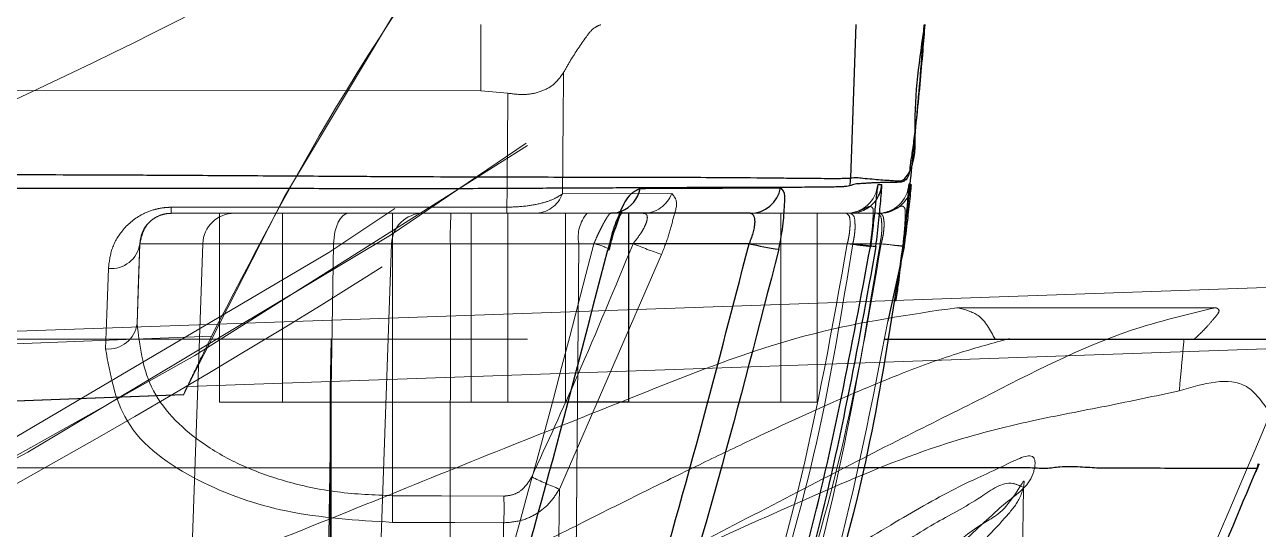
# Model space of a CAD drawing. Header units: millimetres. Extents: x 126 to 938, y 244 to 707.
# Drawn here: x 790.381 to 791.362, y 555.936 to 556.337 of the extents above; entities that cross this region are included whole.
import ezdxf

# ---------------------------------------------------------------- set-up
doc = ezdxf.new("R2010")
doc.units = ezdxf.units.MM
doc.linetypes.add('HIDDEN', pattern=[1.905, 1.27, -0.635])

msp = doc.modelspace()

# ---------------------------------------------------------------- linework, layer by layer
at = {"color": 7, "linetype": 'HIDDEN', "lineweight": 18}
for p, q in [((790.74391, 556.28467), (790.74391, 556.33726)), ((790.76532, 556.28268), (790.74391, 556.28467)), ((790.89555, 556.20304), (790.80873, 556.20274)), ((790.67371, 556.18725), (790.49785, 556.18725)), ((790.49785, 556.18725), (790.76457, 556.18725)), ((790.5362, 556.18725), (790.5362, 556.03725)), ((790.81121, 556.18725), (790.5362, 556.18725)), ((790.5362, 556.18725), (790.81121, 556.18725)), ((790.63891, 556.18725), (790.54785, 556.18725)), ((790.54785, 556.18725), (790.72011, 556.18725)), ((790.58621, 556.18725), (790.58621, 556.03725)), ((790.8612, 556.18725), (790.58621, 556.18725)), ((790.58621, 556.18725), (790.8612, 556.18725)), ((790.84707, 556.18725), (790.63891, 556.18725)), ((790.87295, 556.18725), (790.67371, 556.18725)), ((790.67371, 556.18725), (790.67371, 556.16313)), ((790.8282, 556.18725), (790.69785, 556.18725)), ((790.69785, 556.18725), (790.8282, 556.18725)), ((790.8282, 556.18725), (790.69785, 556.18725)), ((790.69785, 556.18725), (790.8282, 556.18725)), ((790.72011, 556.18725), (790.95779, 556.18725)), ((790.7362, 556.18725), (790.7362, 556.03725)), ((791.01121, 556.18725), (790.7362, 556.18725)), ((790.7362, 556.18725), (791.01121, 556.18725)), ((790.7362, 556.18725), (790.7362, 556.03725)), ((790.98214, 556.18725), (790.73725, 556.18725)), ((790.78662, 556.18725), (790.76457, 556.18725)), ((790.76526, 556.18725), (790.76526, 556.03725)), ((790.76526, 556.18725), (791.01017, 556.18725)), ((790.78662, 556.18725), (790.87295, 556.18725)), ((790.81121, 556.18725), (790.81121, 556.03725)), ((791.03431, 556.18725), (790.8282, 556.18725)), ((790.8282, 556.18725), (791.03756, 556.18725)), ((791.05904, 556.18725), (790.8282, 556.18725)), ((790.8282, 556.18725), (791.06107, 556.18725)), ((790.98214, 556.18725), (790.98214, 556.03725)), ((791.01121, 556.18725), (791.01121, 556.03725)), ((791.01121, 556.03725), (791.01121, 556.18725)), ((791.03756, 556.18725), (791.03431, 556.18725)), ((791.06107, 556.18725), (791.05904, 556.18725)), ((790.47065, 556.09969), (790.47287, 556.16313)), ((790.47287, 556.16313), (790.67371, 556.16313)), ((790.52286, 556.16313), (790.49399, 555.33638)), ((790.52286, 556.16313), (790.62686, 556.16313)), ((790.7196, 556.16313), (790.52286, 556.16313)), ((790.61524, 555.4727), (790.62686, 556.16313)), ((790.62686, 556.16313), (790.83363, 556.16313)), ((790.67287, 556.16313), (790.64399, 555.33638)), ((790.67287, 556.16313), (790.6443, 555.34526)), ((790.67287, 556.16313), (790.82172, 556.16313)), ((790.82172, 556.16313), (790.67287, 556.16313)), ((790.67287, 556.16313), (790.82172, 556.16313)), ((790.82172, 556.16313), (790.67287, 556.16313)), ((790.67371, 555.96277), (790.67371, 556.16313)), ((790.67371, 556.16313), (790.86486, 556.16313)), ((790.71929, 555.728), (790.7196, 556.16313)), ((790.8612, 556.16313), (790.7196, 556.16313)), ((790.81507, 555.4267), (790.82172, 556.16313)), ((790.81519, 555.44043), (790.82172, 556.16313)), ((790.81548, 555.47208), (790.82172, 556.16313)), ((790.81556, 555.48093), (790.82172, 556.16313)), ((790.82172, 556.16313), (791.03506, 556.16313)), ((791.03942, 556.16313), (790.82172, 556.16313)), ((790.82172, 556.16313), (791.06105, 556.16313)), ((791.06202, 556.16313), (790.82172, 556.16313)), ((790.80626, 555.96811), (790.88743, 556.15461)), ((788.24683, 556.01923), (791.95485, 556.14896)), ((791.12279, 556.11225), (791.12195, 556.11225)), ((791.32761, 556.11225), (791.12195, 556.11225)), ((791.32803, 556.11225), (791.12279, 556.11225)), ((791.32761, 556.11225), (791.32803, 556.11225)), ((787.47371, 556.08726), (791.06448, 556.08726)), ((787.60588, 556.08726), (791.37554, 556.08726)), ((789.83345, 556.06304), (790.52981, 556.0895)), ((790.624, 556.04647), (790.62478, 556.08726)), ((790.62478, 555.76735), (790.62478, 556.08726)), ((790.62494, 556.08726), (790.62478, 556.08726)), ((790.62494, 556.08726), (790.62494, 556.03725)), ((791.16395, 556.08726), (791.15246, 556.08726)), ((791.31087, 556.08726), (791.15246, 556.08726)), ((791.3026, 556.08726), (791.16395, 556.08726)), ((791.37554, 556.08726), (791.3026, 556.08726)), ((791.31087, 556.08726), (791.41854, 556.08726)), ((790.5106, 556.0495), (791.37534, 556.07975)), ((790.624, 555.76666), (790.624, 556.04647)), ((790.624, 556.04647), (790.624, 556.03725)), ((789.83007, 556.01733), (790.50771, 556.04309)), ((790.50764, 556.04318), (789.8325, 556.01752)), ((790.81121, 556.03725), (790.5362, 556.03725)), ((790.5362, 556.03725), (790.81121, 556.03725)), ((790.81121, 556.03725), (790.58621, 556.03725)), ((790.58621, 556.03725), (790.8612, 556.03725)), ((790.624, 556.03725), (790.62481, 556.03725)), ((790.624, 556.03725), (790.624, 555.82895)), ((790.62494, 556.03725), (790.624, 556.03725)), ((790.6248, 555.82902), (790.62481, 556.03725)), ((790.62481, 556.03725), (790.62494, 556.03725)), ((791.01121, 556.03725), (790.7362, 556.03725)), ((790.7362, 556.03725), (791.01121, 556.03725)), ((790.98214, 556.03725), (790.73725, 556.03725)), ((790.76526, 556.03725), (791.01017, 556.03725)), ((791.17414, 555.91182), (791.17514, 555.96932)), ((791.17514, 555.96924), (791.17558, 555.97363))]:
    msp.add_line(p, q, dxfattribs=at)
at = {"color": 7, "linetype": 'Continuous', "lineweight": 25}
for p, q in [((791.03777, 556.21538), (791.04202, 556.33726)), ((791.08399, 556.21064), (791.08596, 556.20997)), ((790.95779, 556.18725), (790.84707, 556.18725)), ((790.8612, 556.18725), (790.8612, 556.03725)), ((790.95697, 556.16313), (790.8612, 556.16313)), ((791.08033, 556.16063), (791.06738, 556.10157)), ((791.06448, 556.08726), (791.41854, 556.08726)), ((790.8612, 556.03725), (790.81121, 556.03725)), ((791.36062, 555.98443), (791.36193, 555.98844))]:
    msp.add_line(p, q, dxfattribs=at)
at = {"color": 7, "linetype": 'HIDDEN', "lineweight": 18, "flags": 128}
for points in [[(790.74391, 556.28467), (788.76958, 556.28639), (787.21831, 556.28773)], [(790.76455, 556.1921), (790.61518, 556.19209), (790.49783, 556.19209)], [(790.62686, 556.16313), (790.62716, 556.16788), (790.6279, 556.17242), (790.62903, 556.17659), (790.63053, 556.18024), (790.63235, 556.18322), (790.6344, 556.18544), (790.63661, 556.1868), (790.63891, 556.18725)], [(790.47065, 556.09969), (790.47188, 556.13479), (790.47287, 556.16313)], [(791.06202, 556.16313), (791.06584, 556.16261), (791.06937, 556.16212), (791.07253, 556.1617), (791.07524, 556.16133), (791.07743, 556.16103), (791.07904, 556.16081), (791.07931, 556.16077)], [(790.44785, 556.14344), (790.44658, 556.10721), (790.44562, 556.07949)], [(790.76206, 555.96242), (790.71257, 555.96262), (790.67371, 555.96277)], [(790.67362, 555.9416), (790.7231, 555.94141), (790.76196, 555.94125)]]:
    msp.add_lwpolyline(points, dxfattribs=at)
at = {"color": 7, "linetype": 'Continuous', "lineweight": 25, "flags": 128}
for points in [[(790.84463, 556.15816), (790.84566, 556.15828), (790.84597, 556.15858), (790.84593, 556.15866)], [(791.07931, 556.16077), (791.08001, 556.16068), (791.08033, 556.16063)]]:
    msp.add_lwpolyline(points, dxfattribs=at)
at = {"color": 7, "linetype": 'HIDDEN', "lineweight": 18}
for centre, radius, start, end in [((787.4737, 561.18726), 5.5, 270.00004, 89.99996), ((787.4737, 561.18726), 5.5, 270.00004, 89.99996), ((787.47371, 561.18725), 5.94999, 273.191627, 325.369072), ((787.4737, 561.18727), 5.95001, 273.191653, 322.235901), ((792.77369, 554.98727), 2.49998, 93.7776, 154.85611), ((787.4737, 561.18728), 5.93542, 272.000019, 320.136068), ((791.05903, 556.21227), 0.02501, 270.02135, 356.26339), ((790.78631, 556.21122), 0.02396, 270.72017, 339.2846), ((790.87278, 556.21157), 0.02432, 270.3963, 339.45783), ((791.03431, 556.21225), 0.025, 270.00092, 354.9479), ((791.06107, 556.21224), 0.02499, 269.99099, 354.7759), ((790.7415, 556.19087), 0.24367, 179.71426, 180.85092), ((790.17132, 556.18676), 0.59326, 0.04789, 0.5159), ((791.03757, 556.21222), 0.02496, 269.97327, 326.14606), ((790.49785, 556.16226), 0.025, 89.98901, 178.00863), ((790.54785, 556.16226), 0.025, 89.98901, 178.00863), ((790.69785, 556.16226), 0.025, 89.98901, 178.00863), ((790.69785, 556.16226), 0.025, 89.98901, 178.00863), ((791.01953, 556.16882), 0.29999, 176.47763, 181.08823), ((790.84967, 556.16856), 0.02847, 138.96305, 191.00152), ((790.84967, 556.16856), 0.02847, 138.96305, 191.00152), ((790.84967, 556.16856), 0.02847, 138.96305, 191.00152), ((790.84967, 556.16856), 0.02847, 138.96305, 191.00152), ((790.84707, 556.21002), 0.02277, 269.99432, 291.91381), ((790.45012, 556.1663), 0.02297, 264.33062, 352.06094), ((790.82636, 556.12391), 0.03988, 60.61094, 79.49865), ((790.9779, 556.42863), 0.28857, 246.93951, 251.72964), ((791.74291, 561.50118), 5.38478, 262.44643, 262.64292), ((791.39896, 559.05372), 2.91287, 262.90978, 263.18781), ((791.12992, 556.76401), 0.60482, 263.46165, 265.21276), ((790.44767, 556.10257), 0.02317, 264.92656, 352.85737), ((790.91756, 556.25455), 0.3073, 244.28445, 248.76602), ((795.91712, 555.92857), 5.24352, 179.62624, 179.85758), ((790.58027, 555.95266), 0.18205, 356.40919, 3.07449)]:
    msp.add_arc(centre, radius, start, end, dxfattribs=at)
at = {"color": 7, "linetype": 'Continuous', "lineweight": 25}
for centre, radius, start, end in [((790.98975, 556.21693), 0.04802, 350.60449, 358.17792), ((790.98906, 556.21707), 0.04873, 350.55237, 358.01573), ((790.84616, 556.21169), 0.02466, 292.43225, 349.27558), ((790.95764, 556.21197), 0.02472, 270.33642, 349.87756), ((791.03763, 556.21224), 0.02493, 326.03622, 355.36581), ((791.02094, 556.44049), 0.28465, 257.01203, 261.84652), ((791.08008, 556.37156), 0.21182, 262.77788, 263.9498)]:
    msp.add_arc(centre, radius, start, end, dxfattribs=at)
at = {"color": 7, "linetype": 'HIDDEN', "lineweight": 18}
for points, knots in [([(793.43895, 560.89315), (793.42517, 560.712), (793.39761, 560.34966), (793.29374, 559.81368), (793.1447, 559.28879), (792.94722, 558.77955), (792.70571, 558.2929), (792.42232, 557.83261), (792.10029, 557.40181), (791.7405, 557.00109), (791.34271, 556.63149), (790.90927, 556.29689), (790.4405, 555.99948), (789.93517, 555.74167), (789.3938, 555.52897), (788.82606, 555.3706), (788.2459, 555.26616), (787.8561, 555.24346), (787.66121, 555.23211)], [0, 0, 0, 0, 0.061266, 0.122548, 0.183856, 0.245203, 0.306595, 0.366948, 0.427369, 0.487864, 0.548446, 0.610363, 0.672391, 0.735529, 0.801529, 0.86833, 0.934165, 1, 1, 1, 1]), ([(788.32424, 555.9427), (788.39899, 555.95591), (788.54494, 555.98171), (788.76157, 556.03141), (788.96975, 556.08721), (789.17125, 556.14991), (789.37306, 556.22101), (789.58756, 556.30639), (789.85503, 556.42717), (790.1622, 556.58877), (790.50122, 556.80116), (790.81697, 557.03219), (791.0116, 557.20521), (791.10221, 557.28576)], [0, 0, 0, 0, 0.072761, 0.142059, 0.212985, 0.279334, 0.344309, 0.418057, 0.500584, 0.625552, 0.750447, 0.883829, 1, 1, 1, 1]), ([(791.10641, 557.28467), (790.97441, 557.16937), (790.71044, 556.93879), (790.2723, 556.64647), (789.80955, 556.3958), (789.3234, 556.19366), (788.84221, 556.04098), (788.5194, 555.9797), (788.36897, 555.95114)], [0, 0, 0, 0, 0.170166, 0.340315, 0.51055, 0.680901, 0.851302, 1, 1, 1, 1]), ([(790.77508, 556.48908), (790.69446, 556.44339), (790.53068, 556.35057), (790.21817, 556.20325), (789.9809, 556.11677), (789.83345, 556.06304)], [0, 0, 0, 0, 0.268495, 0.545448, 1, 1, 1, 1]), ([(790.77508, 556.48908), (790.72423, 556.41756), (790.63344, 556.28985), (790.56148, 556.15072), (790.52981, 556.0895)], [0, 0, 0, 0, 0.560005, 1, 1, 1, 1]), ([(790.83921, 556.33718), (790.83761, 556.33655), (790.83282, 556.33465), (790.82509, 556.32411), (790.81697, 556.31219), (790.81139, 556.30239), (790.80953, 556.2991)], [0, 0, 0, 0, 0.103646, 0.311358, 0.769494, 1, 1, 1, 1]), ([(790.80953, 556.2991), (790.8071, 556.29571), (790.8023, 556.28898), (790.79092, 556.28339), (790.77835, 556.28101), (790.76977, 556.28211), (790.76532, 556.28268)], [0, 0, 0, 0, 0.2452695, 0.4866928, 0.7338052, 1, 1, 1, 1]), ([(790.80873, 556.20274), (790.80887, 556.21856), (790.80914, 556.25069), (790.8094, 556.28281), (790.80953, 556.2991)], [0, 0, 0, 0, 0.492671, 1, 1, 1, 1]), ([(790.76532, 556.28268), (790.7652, 556.26734), (790.76495, 556.23715), (790.76468, 556.20696), (790.76455, 556.1921)], [0, 0, 0, 0, 0.507961, 1, 1, 1, 1]), ([(791.07805, 556.1502), (791.0798, 556.16355), (791.08242, 556.18355), (791.08433, 556.20363), (791.08497, 556.21031)], [0, 0, 0, 0, 0.66728, 1, 1, 1, 1]), ([(790.76455, 556.1921), (790.76994, 556.19228), (790.77967, 556.19261), (790.79239, 556.19522), (790.80195, 556.19836), (790.80671, 556.20143), (790.80873, 556.20274)], [0, 0, 0, 0, 0.350542, 0.632746, 0.843718, 1, 1, 1, 1]), ([(790.89555, 556.20304), (790.89678, 556.20153), (790.90094, 556.19644), (790.89676, 556.18416), (790.89354, 556.16995), (790.88955, 556.15993), (790.88743, 556.15461)], [0, 0, 0, 0, 0.110152, 0.372164, 0.667059, 1, 1, 1, 1]), ([(790.49783, 556.19209), (790.49567, 556.192), (790.49131, 556.19183), (790.48314, 556.19012), (790.47118, 556.1854), (790.45863, 556.17465), (790.44982, 556.15927), (790.44848, 556.14857), (790.44785, 556.14344)], [0, 0, 0, 0, 0.084478, 0.170143, 0.324845, 0.58193, 0.799679, 1, 1, 1, 1]), ([(791.05033, 556.19166), (791.05032, 556.19166), (791.04859, 556.19109), (791.04495, 556.18905), (791.04091, 556.18814), (791.03865, 556.18763)], [0, 0, 0, 0, 0.003044, 0.44089, 1, 1, 1, 1]), ([(791.05308, 556.16077), (791.05354, 556.16436), (791.05437, 556.17101), (791.05543, 556.18002), (791.05549, 556.18645), (791.05596, 556.1911), (791.0531, 556.19328), (791.05139, 556.19228), (791.05033, 556.19166)], [0, 0, 0, 0, 0.301231, 0.556285, 0.74298, 0.852375, 0.908844, 1, 1, 1, 1]), ([(791.07544, 556.1919), (791.07539, 556.19189), (791.07358, 556.19132), (791.06988, 556.18907), (791.06575, 556.18816), (791.06343, 556.18764)], [0, 0, 0, 0, 0.0107763, 0.4464199, 1, 1, 1, 1]), ([(791.07914, 556.16131), (791.07951, 556.16492), (791.08019, 556.17158), (791.08101, 556.18062), (791.0809, 556.18697), (791.08121, 556.19168), (791.07816, 556.19358), (791.07647, 556.19254), (791.07544, 556.1919)], [0, 0, 0, 0, 0.302099, 0.556899, 0.7425, 0.850334, 0.907796, 1, 1, 1, 1]), ([(790.49785, 556.18725), (790.49683, 556.18722), (790.49477, 556.18714), (790.49068, 556.18636), (790.48469, 556.18401), (790.47598, 556.17705), (790.47405, 556.16843), (790.47287, 556.16313)], [0, 0, 0, 0, 0.081, 0.162278, 0.327129, 0.586268, 1, 1, 1, 1]), ([(790.83363, 556.16313), (790.83436, 556.16478), (790.83576, 556.16798), (790.83788, 556.17253), (790.8399, 556.17657), (790.84175, 556.18004), (790.84338, 556.18294), (790.84483, 556.18509), (790.8459, 556.18668), (790.84676, 556.18711), (790.84707, 556.18725)], [0, 0, 0, 0, 0.19455, 0.376505, 0.540208, 0.681176, 0.801057, 0.897062, 0.964049, 1, 1, 1, 1]), ([(790.85552, 556.18859), (790.85545, 556.18869), (790.85506, 556.18929), (790.85318, 556.18789), (790.85178, 556.1877), (790.8509, 556.18758)], [0, 0, 0, 0, 0.0673478, 0.4127256, 1, 1, 1, 1]), ([(790.86486, 556.16313), (790.86713, 556.16606), (790.87041, 556.17029), (790.8737, 556.17607), (790.87535, 556.17974), (790.87615, 556.18279), (790.87619, 556.18525), (790.87494, 556.18707), (790.87364, 556.18719), (790.87295, 556.18725)], [0, 0, 0, 0, 0.381154, 0.54913, 0.6847323, 0.7938757, 0.872423, 0.9317392, 1, 1, 1, 1]), ([(791.03506, 556.16313), (791.03543, 556.1647), (791.03616, 556.16778), (791.03684, 556.17229), (791.03726, 556.1765), (791.03718, 556.18078), (791.0372, 556.1851), (791.03503, 556.18672), (791.03431, 556.18725)], [0, 0, 0, 0, 0.192164, 0.375378, 0.543106, 0.6899, 0.89643, 1, 1, 1, 1]), ([(791.03756, 556.18725), (791.0384, 556.18673), (791.04078, 556.18524), (791.04104, 556.1808), (791.0413, 556.17654), (791.04104, 556.17235), (791.04045, 556.16784), (791.03977, 556.16473), (791.03942, 556.16313)], [0, 0, 0, 0, 0.1112871, 0.3181085, 0.4637861, 0.6263759, 0.8073786, 1, 1, 1, 1]), ([(791.06105, 556.16313), (791.06135, 556.16473), (791.06195, 556.16784), (791.06241, 556.17236), (791.06261, 556.17654), (791.06227, 556.1808), (791.06205, 556.18514), (791.0598, 556.18672), (791.05904, 556.18725)], [0, 0, 0, 0, 0.193142, 0.375214, 0.538464, 0.68559, 0.893668, 1, 1, 1, 1]), ([(791.06107, 556.18725), (791.06188, 556.18675), (791.0634, 556.1858), (791.06392, 556.18303), (791.06432, 556.18011), (791.06427, 556.17649), (791.06391, 556.17235), (791.06317, 556.16783), (791.06242, 556.16473), (791.06202, 556.16313)], [0, 0, 0, 0, 0.107791, 0.200461, 0.314301, 0.460081, 0.624043, 0.805446, 1, 1, 1, 1]), ([(790.83363, 556.16313), (790.79957, 556.03176), (790.73888, 555.79772), (790.65294, 555.5718), (790.61524, 555.4727)], [0, 0, 0, 0, 0.561321, 1, 1, 1, 1]), ([(790.86486, 556.16313), (790.85042, 556.12825), (790.82462, 556.06596), (790.79656, 556.00466), (790.78422, 555.97768)], [0, 0, 0, 0, 0.559992, 1, 1, 1, 1]), ([(791.06105, 556.16313), (791.04927, 556.09102), (791.02573, 555.94688), (790.94544, 555.69849), (790.86448, 555.5297), (790.81507, 555.4267)], [0, 0, 0, 0, 0.280654, 0.561076, 1, 1, 1, 1]), ([(790.81519, 555.44043), (790.84699, 555.50445), (790.91063, 555.63258), (790.97982, 555.81977), (791.03316, 555.9964), (791.0524, 556.10755), (791.06202, 556.16313)], [0, 0, 0, 0, 0.279446, 0.55918, 0.779575, 1, 1, 1, 1]), ([(790.81548, 555.47208), (790.8442, 555.53369), (790.90167, 555.65692), (790.96498, 555.83572), (791.01368, 556.00426), (791.03084, 556.11017), (791.03942, 556.16313)], [0, 0, 0, 0, 0.279484, 0.559025, 0.779488, 1, 1, 1, 1]), ([(791.03506, 556.16313), (791.02323, 556.09686), (790.9996, 555.96442), (790.92766, 555.73511), (790.85805, 555.57727), (790.81556, 555.48093)], [0, 0, 0, 0, 0.2806245, 0.5608938, 1, 1, 1, 1]), ([(784.7412, 555.58076), (784.83141, 555.54332), (785.01491, 555.46715), (785.29918, 555.37017), (785.63911, 555.27341), (786.03486, 555.18977), (786.48683, 555.14079), (786.94079, 555.11016), (787.39582, 555.0978), (787.85087, 555.10363), (788.30537, 555.12907), (788.75953, 555.16818), (789.20787, 555.24767), (789.64561, 555.36577), (789.99837, 555.49197), (790.27042, 555.60769), (790.46814, 555.69926), (790.6561, 555.79101), (790.80799, 555.86849), (790.92214, 555.92766), (791.00313, 555.96965), (791.07565, 556.00723), (791.15995, 556.04885), (791.24035, 556.09139), (791.30492, 556.10683), (791.32761, 556.11225)], [0, 0, 0, 0, 0.042869, 0.087208, 0.131759, 0.19799, 0.264475, 0.331157, 0.397714, 0.464253, 0.530881, 0.597534, 0.664246, 0.730468, 0.796358, 0.828538, 0.860234, 0.892005, 0.920352, 0.935089, 0.948451, 0.960407, 0.970931, 0.989782, 1, 1, 1, 1]), ([(791.12195, 556.11225), (791.08412, 556.10668), (790.99216, 556.09315), (790.87485, 556.04482), (790.7587, 555.99917), (790.65569, 555.95709), (790.54216, 555.9116), (790.36675, 555.8433), (790.12021, 555.75493), (789.79175, 555.65508), (789.55744, 555.60288), (789.43487, 555.57558)], [0, 0, 0, 0, 0.064477, 0.156737, 0.213036, 0.275822, 0.344849, 0.419908, 0.594151, 0.787683, 1, 1, 1, 1]), ([(791.15246, 556.08726), (791.14871, 556.09447), (791.14215, 556.1071), (791.1286, 556.11071), (791.12279, 556.11225)], [0, 0, 0, 0, 0.570957, 1, 1, 1, 1]), ([(791.31087, 556.08726), (791.31457, 556.09077), (791.32077, 556.09666), (791.32622, 556.10359), (791.33183, 556.11014), (791.32897, 556.11173), (791.32803, 556.11225)], [0, 0, 0, 0, 0.443034, 0.74351, 0.915033, 1, 1, 1, 1]), ([(790.67371, 555.96277), (790.65905, 555.96338), (790.63002, 555.96459), (790.58917, 555.97324), (790.55236, 555.98657), (790.51417, 556.00832), (790.47727, 556.0449), (790.47276, 556.08222), (790.47065, 556.09969)], [0, 0, 0, 0, 0.162298, 0.321314, 0.460449, 0.593409, 0.809725, 1, 1, 1, 1]), ([(791.06738, 556.10157), (791.05459, 556.0363), (791.02523, 555.8865), (790.94355, 555.66137), (790.86831, 555.50671), (790.83073, 555.42946)], [0, 0, 0, 0, 0.278667, 0.639674, 1, 1, 1, 1]), ([(791.16395, 556.08764), (791.15092, 556.08413), (791.12232, 556.07641), (791.07539, 556.05924), (791.01964, 556.03569), (790.9659, 556.01078), (790.91571, 555.98665), (790.87055, 555.9645), (790.82033, 555.93933), (790.76478, 555.9113), (790.70367, 555.88035), (790.62439, 555.84022), (790.5086, 555.78235), (790.3802, 555.72013), (790.23994, 555.65461), (790.10964, 555.5974), (789.96866, 555.53948), (789.87567, 555.50489), (789.83038, 555.48804)], [0, 0, 0, 0, 0.027645, 0.060698, 0.10231, 0.151691, 0.182084, 0.216457, 0.254781, 0.297234, 0.34398, 0.395186, 0.47937, 0.609299, 0.687642, 0.796658, 0.900956, 1, 1, 1, 1]), ([(790.50764, 556.04318), (790.50771, 556.04331), (790.50818, 556.04427), (790.50925, 556.04666), (790.51128, 556.05092), (790.51531, 556.0595), (790.52155, 556.07258), (790.52693, 556.08359), (790.52981, 556.0895)], [0, 0, 0, 0, 0.0089272, 0.0619951, 0.1532669, 0.2843001, 0.6158008, 1, 1, 1, 1]), ([(790.624, 556.03725), (790.62418, 556.04659), (790.62449, 556.06325), (790.6248, 556.07992), (790.62494, 556.08726)], [0, 0, 0, 0, 0.560018, 1, 1, 1, 1]), ([(791.30261, 556.08724), (791.30198, 556.08038), (791.30072, 556.06668), (791.29945, 556.05297), (791.29881, 556.04612)], [0, 0, 0, 0, 0.499915, 1, 1, 1, 1]), ([(790.44562, 556.07949), (790.44921, 556.05932), (790.45726, 556.01421), (790.51859, 555.97169), (790.59172, 555.94651), (790.6451, 555.94331), (790.67362, 555.9416)], [0, 0, 0, 0, 0.203482, 0.454977, 0.708812, 1, 1, 1, 1]), ([(791.29881, 556.04612), (791.31853, 556.05196), (791.34882, 556.06094), (791.36535, 556.03657), (791.37111, 556.02807)], [0, 0, 0, 0, 0.651202, 1, 1, 1, 1]), ([(788.9203, 555.21457), (789.05293, 555.2395), (789.31785, 555.28932), (789.66207, 555.3891), (789.95525, 555.49076), (790.19789, 555.58743), (790.41137, 555.68252), (790.59631, 555.76883), (790.7504, 555.8426), (790.88929, 555.90929), (791.00832, 555.96332), (791.10277, 556.00295), (791.17854, 556.02225), (791.24071, 556.03379), (791.27956, 556.04203), (791.29881, 556.04612)], [0, 0, 0, 0, 0.159959, 0.319511, 0.42439, 0.527891, 0.629124, 0.701484, 0.769909, 0.831722, 0.884161, 0.924999, 0.952911, 0.976668, 1, 1, 1, 1]), ([(790.5106, 556.0495), (790.51005, 556.04832), (790.50906, 556.04621), (790.50807, 556.04411), (790.50764, 556.04318)], [0, 0, 0, 0, 0.5596225, 1, 1, 1, 1]), ([(791.37111, 556.02807), (791.33636, 555.94505), (791.27283, 555.79325), (791.18771, 555.65248), (791.14914, 555.5887)], [0, 0, 0, 0, 0.546924, 1, 1, 1, 1]), ([(791.08366, 555.8916), (791.09905, 555.90315), (791.12694, 555.9241), (791.15814, 555.95651), (791.18297, 555.97295), (791.18565, 555.99956), (791.15092, 555.98227), (791.12117, 555.96964), (791.0699, 555.93998), (791.03512, 555.91884), (791.01656, 555.90757)], [0, 0, 0, 0, 0.172686, 0.312934, 0.404108, 0.435826, 0.500139, 0.628773, 0.801941, 1, 1, 1, 1]), ([(791.04386, 555.98508), (791.02846, 555.98508), (790.99517, 555.98506), (790.94317, 555.98504), (790.88135, 555.98506), (790.80408, 555.98494), (790.68872, 555.985), (790.5401, 555.98488), (790.35442, 555.98485), (790.15036, 555.9848), (789.89502, 555.98474), (789.58802, 555.98454), (789.22833, 555.98482), (788.9217, 555.98449), (788.67934, 555.98463), (788.50618, 555.98456), (788.32848, 555.9845), (788.1491, 555.98453), (787.9715, 555.98449), (787.79099, 555.98384), (787.66996, 555.98422), (787.60581, 555.98443)], [0, 0, 0, 0, 0.013433, 0.029053, 0.04537, 0.067381, 0.096479, 0.146031, 0.197064, 0.258498, 0.32409, 0.419873, 0.526383, 0.637952, 0.687435, 0.737868, 0.789046, 0.842495, 0.894391, 0.944023, 1, 1, 1, 1]), ([(790.76206, 555.96242), (790.76471, 555.96271), (790.77, 555.96328), (790.77841, 555.96826), (790.78202, 555.97411), (790.78422, 555.97768)], [0, 0, 0, 0, 0.281367, 0.56055, 1, 1, 1, 1]), ([(791.17558, 555.97363), (791.17559, 555.97368), (791.17603, 555.97633), (791.16062, 555.9499), (791.13743, 555.94044), (791.1032, 555.90984), (791.07923, 555.88841)], [0, 0, 0, 0, 0.001168, 0.061233, 0.342647, 1, 1, 1, 1]), ([(790.80626, 555.96811), (790.80395, 555.96443), (790.79925, 555.95694), (790.78873, 555.94836), (790.77605, 555.94241), (790.7667, 555.94164), (790.76196, 555.94125)], [0, 0, 0, 0, 0.239076, 0.485355, 0.739344, 1, 1, 1, 1]), ([(790.7889, 555.35572), (790.79058, 555.37561), (790.79536, 555.43229), (790.79795, 555.52604), (790.80133, 555.64827), (790.80402, 555.79562), (790.80546, 555.90611), (790.80626, 555.96811)], [0, 0, 0, 0, 0.097724, 0.278476, 0.458964, 0.696435, 1, 1, 1, 1]), ([(791.05984, 555.91182), (791.07454, 555.92185), (791.10122, 555.94008), (791.13615, 555.95719), (791.16081, 555.97609), (791.17225, 555.97068), (791.17514, 555.96932)], [0, 0, 0, 0, 0.39842, 0.723572, 0.930044, 1, 1, 1, 1]), ([(791.17514, 555.96932), (791.17417, 555.9664), (791.17143, 555.95815), (791.15509, 555.93881), (791.13984, 555.92333), (791.1285, 555.91182)], [0, 0, 0, 0, 0.122475, 0.347399, 1, 1, 1, 1]), ([(790.76196, 555.94125), (790.7612, 555.87918), (790.75985, 555.76869), (790.75732, 555.62152), (790.7542, 555.49985), (790.75184, 555.40692), (790.74749, 555.35084), (790.74598, 555.33127)], [0, 0, 0, 0, 0.305158, 0.543182, 0.723548, 0.903504, 1, 1, 1, 1])]:
    msp.add_open_spline(points, degree=3, knots=knots, dxfattribs=at)
at = {"color": 7, "linetype": 'Continuous', "lineweight": 25}
for points, knots in [([(791.0966, 556.33726), (791.09606, 556.33038), (791.09483, 556.31458), (791.09263, 556.28929), (791.09054, 556.26774), (791.08878, 556.25266), (791.08781, 556.24487), (791.08691, 556.23831), (791.08608, 556.2325), (791.08444, 556.2246), (791.08492, 556.21578), (791.07926, 556.21225), (791.07742, 556.21209), (791.07658, 556.21199), (791.0759, 556.21195), (791.07518, 556.2119), (791.07424, 556.21188), (791.07294, 556.21184), (791.07121, 556.21182), (791.06965, 556.21178), (791.06848, 556.21176), (791.06781, 556.21175), (791.06712, 556.21174), (791.0664, 556.21172), (791.06566, 556.21171), (791.06403, 556.21168), (791.06158, 556.21164), (791.05837, 556.21154), (791.05534, 556.21143), (791.05237, 556.21128), (791.04906, 556.21108), (791.04537, 556.21074), (791.04115, 556.21064), (791.0385, 556.2096), (791.03713, 556.20907)], [0, 0, 0, 0, 0.122058, 0.280436, 0.449113, 0.505106, 0.549079, 0.588074, 0.622397, 0.652347, 0.733603, 0.754464, 0.761704, 0.766367, 0.769398, 0.773694, 0.779181, 0.785933, 0.796764, 0.809774, 0.813572, 0.81751, 0.821588, 0.825809, 0.830169, 0.83474, 0.854642, 0.873565, 0.891508, 0.908405, 0.926087, 0.950131, 0.974206, 1, 1, 1, 1]), ([(791.03777, 556.21538), (791.03937, 556.21557), (791.04257, 556.21593), (791.04826, 556.21504), (791.05681, 556.21446), (791.06545, 556.21353), (791.07301, 556.2133), (791.07879, 556.2124), (791.09031, 556.22638), (791.08676, 556.27059), (791.09256, 556.30998), (791.09658, 556.33726)], [0, 0, 0, 0, 0.028778, 0.057486, 0.10255, 0.182954, 0.211714, 0.240423, 0.280512, 0.501789, 1, 1, 1, 1]), ([(791.08497, 556.21031), (791.0869, 556.229), (791.09127, 556.2712), (791.09447, 556.31351), (791.09625, 556.33708)], [0, 0, 0, 0, 0.442882, 1, 1, 1, 1]), ([(787.47379, 556.22323), (787.52279, 556.22311), (787.61623, 556.2229), (787.74954, 556.22258), (787.86913, 556.22229), (787.97497, 556.22201), (788.06713, 556.22178), (788.16463, 556.22149), (788.28928, 556.2211), (788.43801, 556.22068), (788.58898, 556.22028), (788.71777, 556.21999), (788.83801, 556.21979), (788.9597, 556.21967), (789.09234, 556.21964), (789.23189, 556.21968), (789.36847, 556.21978), (789.47602, 556.21996), (789.55337, 556.21994), (789.60859, 556.21987), (789.66615, 556.21976), (789.72588, 556.21961), (789.78758, 556.2194), (789.85106, 556.21915), (789.91609, 556.21885), (789.9817, 556.21846), (790.05659, 556.21821), (790.14582, 556.21813), (790.24248, 556.21816), (790.33108, 556.21812), (790.39841, 556.21803), (790.45235, 556.21784), (790.50454, 556.21757), (790.56289, 556.21723), (790.62106, 556.21685), (790.67255, 556.21655), (790.71613, 556.21636), (790.75734, 556.21621), (790.79631, 556.21613), (790.83315, 556.21607), (790.86403, 556.21604), (790.88945, 556.21606), (790.91461, 556.2159), (790.94552, 556.21571), (790.97497, 556.21546), (790.99709, 556.21521), (791.00915, 556.21511), (791.01816, 556.21504), (791.02518, 556.21503), (791.03042, 556.21504), (791.03407, 556.21514), (791.03635, 556.21516), (791.03741, 556.21534), (791.03774, 556.2154)], [0, 0, 0, 0, 0.0412452, 0.0786573, 0.1122127, 0.1419083, 0.1677539, 0.1897864, 0.2239841, 0.2726716, 0.3149839, 0.3510614, 0.381088, 0.4161953, 0.4534902, 0.4927385, 0.5336658, 0.5684588, 0.5832664, 0.5987764, 0.614942, 0.6317164, 0.6490494, 0.6668808, 0.6851505, 0.7037915, 0.7221079, 0.7481943, 0.7788965, 0.803471, 0.8227807, 0.8355681, 0.848874, 0.8667156, 0.8846844, 0.8978398, 0.9100586, 0.9213642, 0.9325293, 0.9428682, 0.9523709, 0.9585187, 0.9642652, 0.973554, 0.9845355, 0.9890546, 0.9921821, 0.9946874, 0.9966375, 0.9980858, 0.9990962, 0.9997157, 1, 1, 1, 1]), ([(791.03774, 556.2154), (791.03775, 556.2154), (791.03775, 556.21539), (791.03776, 556.21538), (791.03777, 556.21538)], [0, 0, 0, 0, 0.558482, 1, 1, 1, 1]), ([(791.08399, 556.21064), (791.08385, 556.2091), (791.08329, 556.20321), (791.08249, 556.19236), (791.08112, 556.17745), (791.08003, 556.16692), (791.07944, 556.1613)], [0, 0, 0, 0, 0.093396, 0.358584, 0.658267, 1, 1, 1, 1]), ([(790.87047, 556.20749), (790.86411, 556.20746), (790.85086, 556.20739), (790.83011, 556.20729), (790.80762, 556.20718), (790.78328, 556.20705), (790.7558, 556.2069), (790.72334, 556.20679), (790.68377, 556.20676), (790.63365, 556.20681), (790.57482, 556.20693), (790.51551, 556.20702), (790.46731, 556.20708), (790.42689, 556.20712), (790.38889, 556.20706), (790.34508, 556.20696), (790.29738, 556.20682), (790.24339, 556.20664), (790.18565, 556.20642), (790.12803, 556.20625), (790.07481, 556.20615), (790.02749, 556.20609), (789.93383, 556.20614), (789.80171, 556.20629), (789.67399, 556.2063), (789.60158, 556.20623), (789.57511, 556.20621), (789.55011, 556.20618), (789.5266, 556.20614), (789.50462, 556.20611), (789.48419, 556.20606), (789.46535, 556.20601), (789.39793, 556.20577), (789.28915, 556.20538), (789.1469, 556.2049), (789.03649, 556.20454), (788.95542, 556.20429), (788.90059, 556.20412), (788.86617, 556.20402), (788.84755, 556.20397), (788.84, 556.20395), (788.7921, 556.20385), (788.6891, 556.20372), (788.56688, 556.20358), (788.46551, 556.20351), (788.39767, 556.20346), (788.32534, 556.20341), (788.24846, 556.20336), (788.12679, 556.20328), (787.97351, 556.20318), (787.80229, 556.20298), (787.67428, 556.20274), (787.58483, 556.20251), (787.52892, 556.20228), (787.49558, 556.20209), (787.48, 556.2019), (787.47553, 556.20181), (787.47419, 556.20174), (787.47374, 556.20171)], [0, 0, 0, 0, 0.0056118, 0.0117079, 0.0183199, 0.0254759, 0.0332075, 0.0425885, 0.0541454, 0.0681554, 0.0868542, 0.1061039, 0.1205421, 0.1294212, 0.1418063, 0.1541072, 0.1681103, 0.1839313, 0.2017984, 0.2191039, 0.2348231, 0.248798, 0.2608988, 0.317546, 0.3654826, 0.3737019, 0.3814966, 0.3888595, 0.3957838, 0.4022589, 0.4082743, 0.4138263, 0.4189047, 0.4678137, 0.5099071, 0.5445393, 0.5653298, 0.5815052, 0.5929674, 0.5957259, 0.5979509, 0.599639, 0.6380262, 0.6889213, 0.7075849, 0.7275541, 0.7488429, 0.7714688, 0.7954494, 0.8563045, 0.9068417, 0.9466713, 0.9693675, 0.9858413, 0.9960578, 0.998813, 0.999603, 1, 1, 1, 1]), ([(790.87038, 556.2071), (790.86774, 556.20572), (790.86045, 556.20191), (790.85477, 556.18903), (790.84866, 556.17439), (790.84601, 556.16372), (790.84463, 556.15816)], [0, 0, 0, 0, 0.153932, 0.424147, 0.700204, 1, 1, 1, 1]), ([(790.87038, 556.2071), (790.89365, 556.20719), (790.93084, 556.20734), (790.96804, 556.20755), (790.98198, 556.20763)], [0, 0, 0, 0, 0.6253592, 1, 1, 1, 1]), ([(790.98202, 556.20787), (790.97321, 556.20785), (790.95667, 556.20783), (790.93075, 556.20776), (790.90238, 556.20764), (790.88173, 556.20754), (790.87047, 556.20749)], [0, 0, 0, 0, 0.237015, 0.444751, 0.697049, 1, 1, 1, 1]), ([(790.98057, 556.15872), (790.98198, 556.16569), (790.98452, 556.17826), (790.98503, 556.19322), (790.98581, 556.20379), (790.98288, 556.20673), (790.98198, 556.20763)], [0, 0, 0, 0, 0.421126, 0.758918, 0.925899, 1, 1, 1, 1]), ([(791.03712, 556.20909), (791.03711, 556.20909), (791.03701, 556.20909), (791.03625, 556.20876), (791.03449, 556.20867), (791.03164, 556.20838), (791.02787, 556.20824), (791.02298, 556.2081), (791.01728, 556.20802), (791.00986, 556.20794), (790.99812, 556.2079), (790.98842, 556.20788), (790.98202, 556.20787)], [0, 0, 0, 0, 0.0004323, 0.005361, 0.0441452, 0.0953277, 0.1615403, 0.2488956, 0.3615187, 0.4719707, 0.6522322, 1, 1, 1, 1]), ([(791.03713, 556.20907), (791.03713, 556.20907), (791.03714, 556.20908), (791.03713, 556.20909), (791.03712, 556.20909)], [0, 0, 0, 0, 0.472136, 1, 1, 1, 1]), ([(791.05921, 556.21005), (791.05902, 556.20851), (791.05827, 556.2026), (791.05719, 556.19174), (791.05544, 556.17685), (791.05409, 556.16633), (791.05337, 556.16073)], [0, 0, 0, 0, 0.093952, 0.359529, 0.65914, 1, 1, 1, 1]), ([(791.05776, 556.16091), (791.0586, 556.16797), (791.06011, 556.18069), (791.06151, 556.19619), (791.0623, 556.20557), (791.06244, 556.20928), (791.06248, 556.21023)], [0, 0, 0, 0, 0.430426, 0.775017, 0.942806, 1, 1, 1, 1]), ([(791.05921, 556.21005), (791.05982, 556.21009), (791.06091, 556.21015), (791.062, 556.2102), (791.06248, 556.21023)], [0, 0, 0, 0, 0.558471, 1, 1, 1, 1]), ([(791.08033, 556.16063), (791.08127, 556.16768), (791.08295, 556.18038), (791.08463, 556.19588), (791.0856, 556.20528), (791.08589, 556.20901), (791.08596, 556.20997)], [0, 0, 0, 0, 0.429514, 0.773883, 0.941975, 1, 1, 1, 1]), ([(790.84597, 556.15852), (790.84675, 556.16172), (790.84821, 556.16765), (790.85061, 556.1755), (790.85322, 556.18162), (790.8542, 556.18548), (790.85614, 556.18783), (790.85559, 556.1885), (790.85552, 556.18859)], [0, 0, 0, 0, 0.310368, 0.576603, 0.782414, 0.919877, 0.989777, 1, 1, 1, 1]), ([(790.95779, 556.18725), (790.95838, 556.18715), (790.95961, 556.18695), (790.96081, 556.1852), (790.9614, 556.18294), (790.9615, 556.18), (790.96112, 556.17649), (790.96022, 556.17241), (790.95887, 556.16786), (790.95762, 556.16475), (790.95697, 556.16313)], [0, 0, 0, 0, 0.065655, 0.134965, 0.222434, 0.330845, 0.46377, 0.621731, 0.802003, 1, 1, 1, 1]), ([(790.71909, 555.45306), (790.74658, 555.51744), (790.80153, 555.64617), (790.88467, 555.88217), (790.92954, 556.05654), (790.95697, 556.16313)], [0, 0, 0, 0, 0.280015, 0.559902, 1, 1, 1, 1]), ([(790.99473, 555.80802), (791.00608, 555.83915), (791.04769, 555.95327), (791.06607, 556.07371), (791.07944, 556.1613)], [0, 0, 0, 0, 0.272751, 1, 1, 1, 1]), ([(790.62472, 555.46333), (790.6676, 555.57679), (790.75363, 555.80438), (790.81424, 556.04001), (790.84463, 556.15816)], [0, 0, 0, 0, 0.498553, 1, 1, 1, 1]), ([(790.98057, 556.15872), (790.94915, 556.03659), (790.88635, 555.79249), (790.78941, 555.55983), (790.74097, 555.44357)], [0, 0, 0, 0, 0.500313, 1, 1, 1, 1]), ([(791.05776, 556.16091), (791.04308, 556.07991), (791.01379, 555.91824), (790.9336, 555.68489), (790.86545, 555.53616), (790.83141, 555.46187)], [0, 0, 0, 0, 0.334504, 0.667589, 1, 1, 1, 1]), ([(790.83158, 555.47088), (790.86458, 555.54439), (790.93064, 555.69154), (791.00888, 555.92176), (791.03852, 556.08096), (791.05337, 556.16073)], [0, 0, 0, 0, 0.332469, 0.665535, 1, 1, 1, 1]), ([(791.07366, 556.11733), (791.0743, 556.12143), (791.07601, 556.13236), (791.07726, 556.14335), (791.07805, 556.1502)], [0, 0, 0, 0, 0.375788, 1, 1, 1, 1]), ([(791.36061, 555.98443), (791.35462, 555.98444), (791.34125, 555.98446), (791.31934, 555.98451), (791.29345, 555.98453), (791.27021, 555.98462), (791.25036, 555.9847), (791.23539, 555.9845), (791.21982, 555.98573), (791.20568, 555.9862), (791.19304, 555.98392), (791.18176, 555.98501), (791.16731, 555.9849), (791.14713, 555.98504), (791.12073, 555.98503), (791.08763, 555.98506), (791.06179, 555.9851), (791.04607, 555.98508), (791.04386, 555.98508)], [0, 0, 0, 0, 0.056737, 0.12653, 0.207459, 0.301934, 0.346556, 0.39543, 0.443515, 0.494533, 0.528812, 0.564273, 0.601109, 0.66571, 0.755368, 0.851084, 0.979081, 1, 1, 1, 1]), ([(791.35986, 555.98206), (791.36033, 555.98313), (791.36122, 555.98516), (791.36207, 555.98722), (791.36247, 555.98818)], [0, 0, 0, 0, 0.529451, 1, 1, 1, 1]), ([(791.2515, 555.75584), (791.25625, 555.76392), (791.29913, 555.83672), (791.33168, 555.91492), (791.36061, 555.98443)], [0, 0, 0, 0, 0.110992, 1, 1, 1, 1])]:
    msp.add_open_spline(points, degree=3, knots=knots, dxfattribs=at)

doc.saveas('drawing.dxf')
